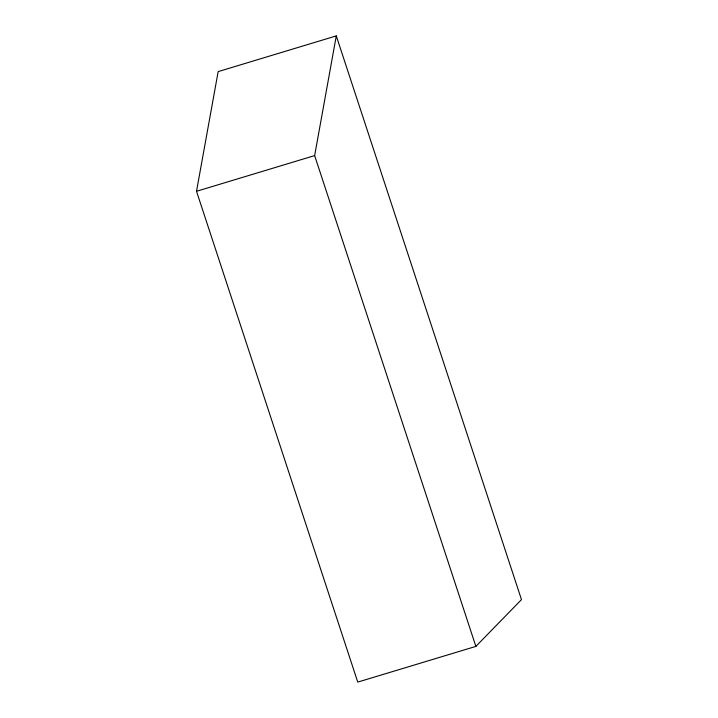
<?xml version="1.0" encoding="UTF-8"?>
<svg xmlns="http://www.w3.org/2000/svg" width="718" height="718" viewBox="0 0 718 718"><rect width="100%" height="100%" fill="white"/><g stroke="black" fill="none" stroke-linecap="round" stroke-linejoin="round"><path stroke-width="1.08" d="M196.517 191.293L218.164 71.603L336.284 35.9L521.483 599.62L475.881 646.397L357.761 682.1L196.517 191.293L314.646 155.591L336.284 35.9M314.646 155.591L475.881 646.397"/></g></svg>
